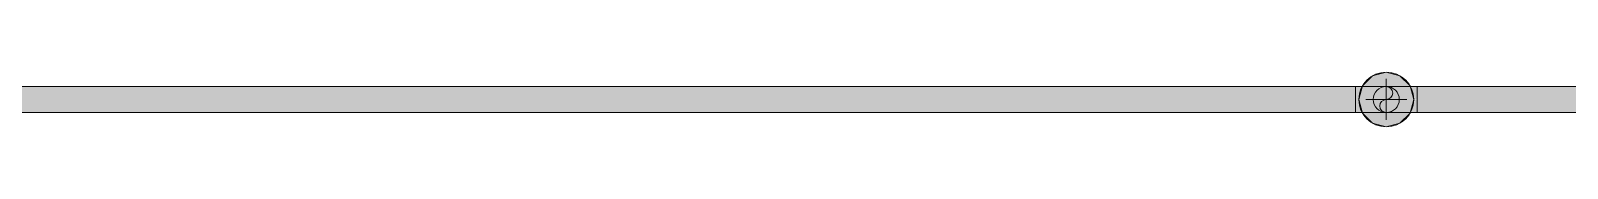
# Model space of a CAD drawing. Header units: inches. Extents: x -3385 to 41, y 7 to 1342.
# Drawn here: x -1390.8 to -1278.8, y 533.7 to 537.7 of the extents above; entities that cross this region are included whole.
import ezdxf

# ---------------------------------------------------------------- set-up
doc = ezdxf.new("R2010")
doc.units = ezdxf.units.IN
doc.header["$MEASUREMENT"] = 0
for name, color, linetype, lineweight in [('A-ANNO-NOTE', 131, 'Continuous', 9), ('P-PIPE', 3, 'Continuous', 9), ('P-PIPE-CNTR', 3, 'Continuous', 9)]:
    doc.layers.add(name, color=color, linetype=linetype, lineweight=lineweight)

msp = doc.modelspace()

# ---------------------------------------------------------------- hatches: boundary and pattern name
at = {"layer": 'A-ANNO-NOTE'}
h = msp.add_hatch(color=256, dxfattribs=at)
edge = h.paths.add_edge_path(flags=0)
edge.add_arc((-1292, 535.743), 2, 0, 360)
msp.add_hatch(color=256, dxfattribs=at).paths.add_polyline_path([(-1292, 533.743), (-1291, 534.011), (-1290.268, 534.743), (-1290, 535.743), (-1290.268, 536.743), (-1291, 537.475), (-1292, 537.743), (-1293, 537.475), (-1293.732, 536.743), (-1294, 535.743), (-1293.732, 534.743), (-1293, 534.011)], flags=0)
at = {"layer": 'P-PIPE'}
for points in [[(-1300.987, 535.743), (-1294.24, 535.743), (-1294.243, 536.693), (-1401.755, 536.693), (-1401.752, 536.218), (-1401.751, 535.743), (-1335.936, 535.743)], [(-1292, 534.793), (-1291.754, 534.825), (-1291.525, 534.92), (-1291.328, 535.071), (-1291.177, 535.268), (-1291.082, 535.497), (-1291.05, 535.743), (-1291.082, 535.989), (-1291.177, 536.218), (-1291.328, 536.415), (-1291.525, 536.566), (-1291.754, 536.66), (-1292, 536.693), (-1292.246, 536.66), (-1292.475, 536.566), (-1292.672, 536.415), (-1292.823, 536.218), (-1292.918, 535.989), (-1292.95, 535.743), (-1292.918, 535.497), (-1292.796, 535.232), (-1292.672, 535.071), (-1292.475, 534.92), (-1292.246, 534.825)], [(-1291.999, 534.793), (-1291.752, 534.825), (-1291.523, 534.921), (-1291.326, 535.073), (-1291.175, 535.271), (-1291.081, 535.5), (-1291.05, 535.754), (-1291.082, 535.993), (-1291.18, 536.224), (-1291.33, 536.418), (-1291.53, 536.569), (-1291.757, 536.662), (-1292.01, 536.693), (-1292.249, 536.66), (-1292.478, 536.564), (-1292.673, 536.414), (-1292.824, 536.216), (-1292.918, 535.988), (-1292.95, 535.742), (-1292.95, 535.743), (-1292.916, 535.992), (-1292.823, 536.218), (-1292.666, 536.419), (-1292.475, 536.566), (-1292.246, 536.66), (-1291.994, 536.692), (-1291.743, 536.656), (-1291.525, 536.566), (-1291.328, 536.415), (-1291.176, 536.216), (-1291.082, 535.986), (-1291.051, 535.739), (-1291.085, 535.49), (-1291.204, 535.232), (-1291.332, 535.069), (-1291.525, 534.92), (-1291.755, 534.825), (-1292, 534.793), (-1292, 534.793)], [(-1283.512, 535.743), (-1214.702, 535.748), (-1214.705, 536.693), (-1289.755, 536.693), (-1289.752, 536.218), (-1289.751, 535.743)], [(-1388.361, 534.793), (-1294.243, 534.793), (-1294.24, 535.27), (-1294.24, 535.743), (-1401.751, 535.743), (-1401.753, 534.793)], [(-1283.512, 534.793), (-1214.704, 534.794), (-1214.702, 535.743), (-1289.751, 535.743), (-1289.753, 534.793)]]:
    msp.add_hatch(color=256, dxfattribs=at).paths.add_polyline_path(points, flags=0)
h = msp.add_hatch(color=256, dxfattribs=at)
h.paths.add_polyline_path([(-1294.24, 535.989), (-1294.24, 535.989), (-1293.049, 535.762)], flags=0)
h.paths.add_polyline_path([(-1291.999, 536.694), (-1294.243, 536.694), (-1294.24, 536.218), (-1294.24, 535.743), (-1292.95, 535.745), (-1292.916, 535.997), (-1292.822, 536.22), (-1292.672, 536.416), (-1292.433, 536.584), (-1292.361, 536.623), (-1292.182, 536.677), (-1292, 536.694)], flags=0)
h.paths.add_polyline_path([(-1291.049, 535.743), (-1289.751, 535.743), (-1289.755, 536.694), (-1291.985, 536.693), (-1291.75, 536.66), (-1291.466, 536.531), (-1291.309, 536.397), (-1291.17, 536.204), (-1291.081, 535.989), (-1291.05, 535.754)], flags=0)
h = msp.add_hatch(color=256, dxfattribs=at)
h.paths.add_polyline_path([(-1292.167, 534.793), (-1292.001, 534.793), (-1292.246, 534.825), (-1292.532, 534.956), (-1292.689, 535.089), (-1292.838, 535.303), (-1292.918, 535.497), (-1292.95, 535.743), (-1294.24, 535.743), (-1294.243, 534.793), (-1292.182, 534.793)], flags=0)
h.paths.add_polyline_path([(-1289.755, 534.793), (-1289.752, 535.268), (-1289.751, 535.743), (-1291.05, 535.733), (-1291.083, 535.49), (-1291.202, 535.232), (-1291.328, 535.07), (-1291.566, 534.903), (-1291.637, 534.864), (-1291.817, 534.81), (-1291.999, 534.793), (-1291.525, 534.793)], flags=0)
h.paths.add_polyline_path([(-1294.24, 535.497), (-1294.24, 535.497), (-1293.073, 535.72)], flags=0)

# ---------------------------------------------------------------- linework, layer by layer
at = {"layer": 'A-ANNO-NOTE'}
for p, q in [((-1292, 537.743), (-1293, 537.475)), ((-1291, 537.475), (-1292, 537.743)), ((-1293.732, 536.743), (-1294, 535.743)), ((-1293, 537.475), (-1293.732, 536.743)), ((-1290.268, 536.743), (-1291, 537.475)), ((-1290, 535.743), (-1290.268, 536.743)), ((-1294, 535.743), (-1293.732, 534.743)), ((-1290.268, 534.743), (-1290, 535.743)), ((-1293.732, 534.743), (-1293, 534.011)), ((-1291, 534.011), (-1290.268, 534.743)), ((-1293, 534.011), (-1292, 533.743)), ((-1292, 533.743), (-1291, 534.011))]:
    msp.add_line(p, q, dxfattribs=at)
msp.add_circle((-1292, 535.743), 2, dxfattribs=at)
at = {"layer": 'P-PIPE'}
for p, q in [((-1294.243, 536.693), (-1401.755, 536.693)), ((-1289.755, 536.694), (-1294.243, 536.694)), ((-1214.704, 536.693), (-1289.755, 536.693)), ((-1401.755, 534.793), (-1294.243, 534.793)), ((-1294.243, 534.793), (-1289.755, 534.793)), ((-1289.755, 534.793), (-1214.704, 534.793))]:
    msp.add_line(p, q, dxfattribs=at)
for centre, radius, start, end in [((-1292, 535.743), 0.95, 0, 180), ((-1292, 536.218), 0.475, 270, 90), ((-1292, 535.743), 0.95, 180, 0), ((-1292, 535.268), 0.475, 90, 270)]:
    msp.add_arc(centre, radius, start, end, dxfattribs=at)
for centre, major_axis, start_param, end_param in [((-1294.243, 535.743), (0, 0.951), 6.0213859, 6.2831853), ((-1294.243, 535.743), (0, 0.951), 5.7595865, 6.0192896), ((-1294.243, 535.743), (0, 0.951), 5.4977871, 5.758405), ((-1294.243, 535.743), (0, 0.95), 5.4987526, 5.7595865), ((-1289.755, 535.743), (0, 0.951), 4.712389, 6.2831853), ((-1289.755, 535.743), (0, 0.95), 5.4987526, 5.7595865), ((-1294.243, 535.743), (0, 0.951), 5.2359878, 5.4970469), ((-1294.243, 535.743), (0, 0.95), 5.2365116, 5.4977871), ((-1294.243, 535.743), (0, 0.951), 4.9741884, 5.2355383), ((-1294.243, 535.743), (0, 0.95), 4.9744212, 5.2359878), ((-1294.243, 535.743), (0, 0.951), 4.712389, 4.9739716), ((-1294.243, 535.743), (0, 0.95), 4.712389, 4.9741884), ((-1294.243, 535.743), (0, 0.951), 4.4508064, 4.712389), ((-1294.243, 535.743), (0, 0.95), 4.4505896, 4.712389), ((-1294.243, 535.743), (0, 0.951), 4.1892397, 4.4505896), ((-1294.243, 535.743), (0, 0.95), 4.1887902, 4.4503567), ((-1289.755, 535.743), (0, 0.951), 3.1415927, 4.712389), ((-1289.755, 535.743), (0, 0.95), 5.2365116, 5.4977871), ((-1289.755, 535.743), (0, 0.95), 4.9744212, 5.2359878), ((-1289.755, 535.743), (0, 0.95), 4.1887902, 4.4503567), ((-1289.755, 535.743), (0, 0.95), 4.712389, 4.9741884), ((-1289.755, 535.743), (0, 0.95), 4.4505896, 4.712389), ((-1294.243, 535.743), (0, 0.951), 3.1415927, 3.403392), ((-1294.243, 535.743), (0, 0.951), 3.4054884, 3.6651914), ((-1294.243, 535.743), (0, 0.951), 3.9277311, 4.1887902), ((-1294.243, 535.743), (0, 0.95), 3.9269908, 4.1882663), ((-1294.243, 535.743), (0, 0.951), 3.6663729, 3.9269908), ((-1294.243, 535.743), (0, 0.95), 3.6651914, 3.9260253), ((-1289.755, 535.743), (0, 0.95), 3.9269908, 4.1882663), ((-1289.755, 535.743), (0, 0.95), 3.6651914, 3.9260253)]:
    msp.add_ellipse(centre, major_axis=major_axis, ratio=0.0041666, start_param=start_param, end_param=end_param, dxfattribs=at)
at = {"layer": 'P-PIPE-CNTR'}
for p, q in [((-1292, 534.243), (-1292, 537.243)), ((-1293.5, 535.743), (-1290.5, 535.743))]:
    msp.add_line(p, q, dxfattribs=at)

doc.saveas('drawing.dxf')
